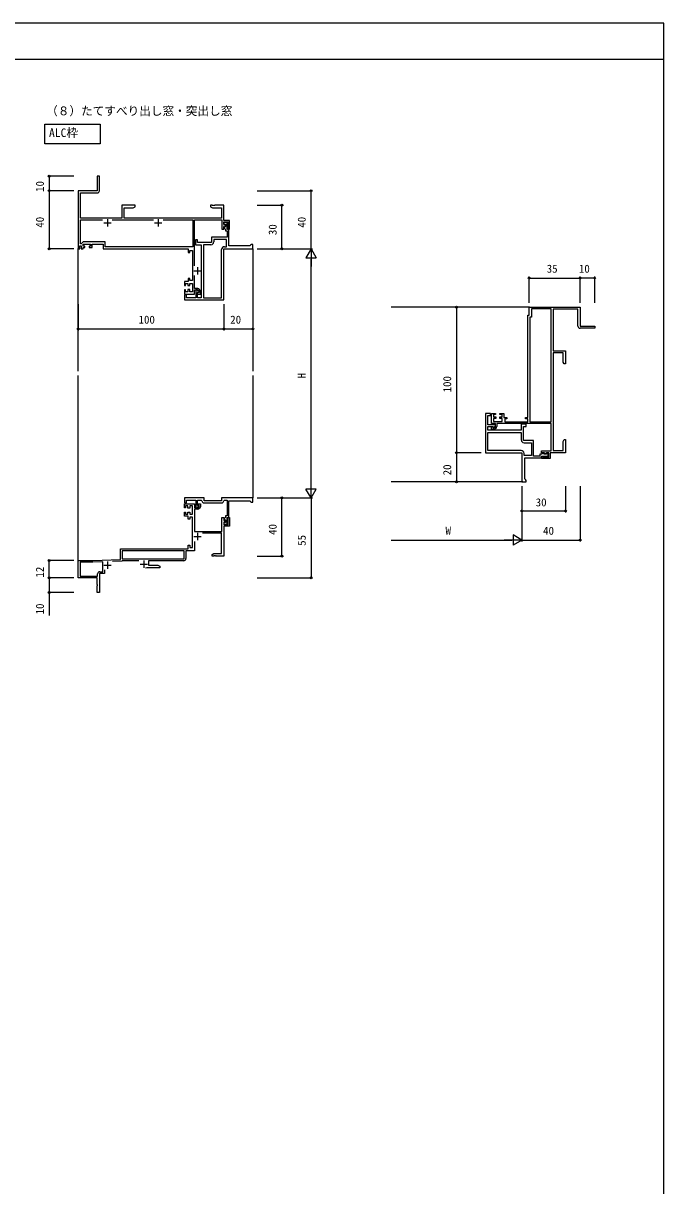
# Model space of a CAD drawing. Units: millimetres, scale not verified. Extents: x -437 to 438, y -681 to 679.
# Drawn here: x -2 to 438, y -155 to 644 of the extents above; entities that cross this region are included whole.
import ezdxf
from ezdxf.enums import TextEntityAlignment as Align

# ---------------------------------------------------------------- set-up
doc = ezdxf.new("R2010")
doc.units = ezdxf.units.MM
doc.header["$LTSCALE"] = 4
for name, color, linetype in [('0-1_USER1', 3, 'Continuous'), ('0-2_YKK_11', 7, 'Continuous'), ('0-3_YKK_12', 2, 'Continuous'), ('0-4_YKK_D', 6, 'Continuous'), ('0-5_YKK_ZWAK', 7, 'Continuous')]:
    doc.layers.add(name, color=color, linetype=linetype)
doc.styles.add('ＭＳ ゴシック', font='')
doc.styles.get('ＭＳ ゴシック').set_extended_font_data('MS Gothic')

msp = doc.modelspace()

# ---------------------------------------------------------------- linework, layer by layer
at = {"layer": '0-1_USER1'}
msp.add_lwpolyline([(12.7, 574.577), (50.7, 574.577), (50.7, 561.22), (12.7, 561.22)], close=True, dxfattribs=at)
at = {"layer": '0-2_YKK_11'}
for p, q in [((37.2, 527.5), (48.7, 527.5)), ((53.2, 507), (58.2, 507)), ((55.7, 509.5), (55.7, 504.5)), ((59.082, 509), (87.318, 509)), ((88.2, 507), (93.2, 507)), ((90.7, 509.5), (90.7, 504.5)), ((126.9, 491.8), (121.7, 491.8)), ((115.2, 474), (120.2, 474)), ((117.7, 476.5), (117.7, 471.5)), ((122.2, 314.5), (134.2, 314.5)), ((115.2, 291.4), (120.2, 291.4)), ((117.7, 293.9), (117.7, 288.9)), ((53.2, 271.8), (58.2, 271.8)), ((55.7, 274.3), (55.7, 269.3)), ((78.2, 272.5), (83.2, 272.5)), ((80.7, 275), (80.7, 270))]:
    msp.add_line(p, q, dxfattribs=at)
for points in [[(50.2, 529), (50.2, 539), (48.7, 539), (48.7, 529), (35.7, 529), (35.7, 489), (36.7, 489), (36.7, 491), (37.7, 491), (37.7, 489), (39, 489), (39, 490), (40.1, 490), (40.1, 490.8), (39, 490.8), (39, 492.3), (44.2, 492.3), (44.2, 490.8), (43.1, 490.8), (43.1, 490), (45.2, 490), (45.2, 492.3), (52.7, 492.3), (52.7, 489), (111.3, 489), (111.3, 486.5), (112.3, 486.5), (112.3, 488), (114.3, 488), (114.3, 467.2), (112.3, 467.2), (112.3, 468.7), (111.3, 468.7), (111.3, 466.5), (108.7, 466.5), (108.7, 463.8), (109.5, 463.8), (109.5, 465.3), (111.1, 465.3), (111.1, 463.8)], [(115.7, 477.382), (115.7, 509), (134.5, 509), (134.5, 502.5), (135.7, 502.5), (135.7, 504.18), (136.26, 505.15), (136, 505.6), (135.7, 505.9), (135.7, 507.5), (138.7, 507.5), (138.7, 503.262), (138.16, 502.95), (138.28, 502.5), (139.7, 502.5), (139.7, 508.5), (135.7, 508.5), (135.7, 519), (129.658, 519), (129.475, 518.88), (128.925, 518.88), (128.742, 519), (128.658, 519), (128.475, 518.88), (127.925, 518.88), (127.742, 519), (126.7, 519), (126.7, 518), (127.912, 517.3), (134.2, 517.3), (134.2, 510.2), (67.2, 510.2), (67.2, 517.3), (73.488, 517.3), (74.7, 518), (74.7, 519), (65.7, 519), (65.7, 510.2), (37.2, 510.2), (37.2, 527.5)], [(94.082, 509), (114.5, 509), (114.5, 490.5), (54.2, 490.5), (54.2, 493.8), (39, 493.8), (38, 492.8), (37.7, 492.5), (37.2, 492.5), (37.2, 509), (52.318, 509)], [(120.2, 491.8), (120.2, 455.5), (117.7, 455.5), (117.7, 459.004), (117.95, 459.3), (118.16, 459.746), (117.551, 460.8), (116.5, 460.8), (116.5, 455.5), (110.2, 455.5), (110.2, 457.5), (108.7, 457.5), (108.7, 454), (135.7, 454), (135.7, 489), (155.7, 489), (155.7, 492), (154.7, 492), (154.2, 491.5), (153.7, 491), (139.2, 491), (139.2, 502.5), (138, 502.5), (138, 507.1), (135.7, 507.1), (135.7, 505.9), (136.8, 505.9), (136.8, 504.3), (136.5, 504), (136, 503.5), (136, 503.3), (136.5, 502.8), (136.8, 502.5), (136.8, 501.3), (138, 501.3), (138, 497), (127.4, 497), (127.4, 493.3), (117.7, 493.3), (117.7, 495.3)], [(117.7, 495.3), (116.2, 495.3), (116.2, 491.8), (120.2, 491.8)], [(136.2, 490.5), (137.7, 490.5), (137.7, 495.5), (128.9, 495.5), (128.9, 493.8)], [(121.7, 491.8), (121.7, 455.5), (134.2, 455.5), (134.2, 488.5)], [(111.1, 463.8), (112.3, 463.8), (112.3, 465.3), (114.3, 465.3), (114.3, 459.5), (112.3, 459.5), (112.3, 461), (111.1, 461), (111.1, 459.5), (109.5, 459.5), (109.5, 460.8), (108.7, 460.8), (108.7, 458), (115.7, 458), (115.7, 460.8), (118.083, 460.8), (118.7, 459.732), (118.7, 459), (117.7, 459), (117.7, 458), (119.7, 458), (119.7, 460), (119.094, 461.05)], [(117.795, 461.8), (115.7, 461.8), (115.7, 470.618)], [(344.7, 373.2), (344.7, 443.5), (345.7, 443.5), (345.7, 449), (380.7, 449), (380.7, 436), (390.7, 436), (390.7, 434.5), (380.7, 434.5)], [(379.2, 436), (379.2, 447.5), (362.2, 447.5), (362.2, 419), (370.7, 419), (370.7, 410), (369.7, 410), (369, 411.212), (369, 417.5), (362.2, 417.5), (362.2, 350.5), (369, 350.5), (369, 356.788), (369.7, 358), (370.7, 358), (370.7, 356.958), (370.58, 356.775), (370.58, 356.225), (370.7, 356.042), (370.7, 355.958), (370.58, 355.775), (370.58, 355.225), (370.7, 355.042), (370.7, 349), (360.2, 349), (360.2, 345), (354.2, 345), (354.2, 346.43), (354.645, 346.549), (354.962, 346), (359.2, 346), (359.2, 349), (357.6, 349), (357.3, 348.7), (356.85, 348.44), (355.88, 349), (354.2, 349), (354.2, 350.2), (360.7, 350.2), (360.7, 369)], [(315.7, 376), (315.7, 349), (340.7, 349), (340.7, 329), (343.7, 329), (343.7, 330), (343.2, 330.5), (342.7, 331), (342.7, 345.5), (354.2, 345.5), (354.2, 346.7), (358.8, 346.7), (358.8, 349), (357.6, 349), (357.6, 347.9), (356, 347.9), (355.7, 348.2), (355.2, 348.7), (355, 348.7), (354.5, 348.2), (354.2, 347.9), (353, 347.9), (353, 346.7), (348.7, 346.7), (348.7, 357.3), (341.7, 357.3), (341.7, 367), (343.7, 367), (343.7, 368.5), (340.2, 368.5), (340.2, 364.5), (317.2, 364.5), (317.2, 367), (320.704, 367), (321, 366.75), (321.446, 366.54), (322.5, 367.149), (322.5, 368.2), (317.2, 368.2), (317.2, 374.5)], [(317.2, 374.5), (319.2, 374.5), (319.2, 376), (315.7, 376)], [(322.75, 365.606), (321.7, 365), (319.7, 365), (319.7, 367), (320.7, 367), (320.7, 366), (321.432, 366), (322.5, 366.617), (322.5, 369), (319.7, 369), (319.7, 376), (322.5, 376), (322.5, 375.2), (321.2, 375.2), (321.2, 373.6), (322.7, 373.6), (322.7, 372.4), (321.2, 372.4), (321.2, 370.4), (327, 370.4), (327, 372.4), (325.5, 372.4), (325.5, 373.6), (327, 373.6), (327, 375.2), (325.5, 375.2), (325.5, 376), (328.2, 376), (328.2, 373.2), (330.4, 373.2), (330.4, 372.2), (328.9, 372.2), (328.9, 370.2), (344.7, 370.2), (344.7, 372.2), (343.2, 372.2), (343.2, 373.2), (344.7, 373.2)], [(360.7, 369), (323.5, 369), (323.5, 366.905)], [(340.2, 350.5), (317.2, 350.5), (317.2, 363), (340.2, 363), (340.2, 357.8)], [(342.2, 355.8), (347.2, 355.8), (347.2, 347), (342.2, 347), (342.2, 348.5)], [(53.7, 268.527), (53.7, 266), (50.2, 266), (50.2, 253), (48.7, 253), (48.7, 257.542), (48.82, 257.725), (48.82, 258.275), (48.7, 258.458), (48.7, 263), (35.7, 263), (35.7, 275), (45.7, 275), (64.7, 275.663), (64.7, 283), (111.3, 283), (111.3, 285.5), (112.3, 285.5), (112.3, 284), (114.3, 284), (114.3, 304.8), (112.3, 304.8), (112.3, 303.3), (111.3, 303.3), (111.3, 305.5), (108.7, 305.5), (108.7, 308.2), (109.5, 308.2), (109.5, 306.7), (111.1, 306.7), (111.1, 308.2), (112.3, 308.2), (112.3, 306.7), (114.3, 306.7), (114.3, 312.5), (112.3, 312.5), (112.3, 311), (111.1, 311), (111.1, 312.5), (109.5, 312.5)], [(155.7, 318), (134.2, 318), (134.2, 316), (122.2, 316), (122.2, 318), (108.7, 318), (108.7, 314.5), (110.2, 314.5), (110.2, 316.5), (116.5, 316.5), (116.5, 311.2), (117.551, 311.2), (118.16, 312.254), (117.95, 312.7), (117.7, 312.996), (117.7, 316.5), (120.2, 316.5), (120.7, 316)], [(109.5, 312.5), (109.5, 311.2), (108.7, 311.2), (108.7, 314), (115.7, 314), (115.7, 311.2), (118.083, 311.2), (118.7, 312.268), (118.7, 313), (117.7, 313), (117.7, 314), (119.7, 314), (119.7, 312), (119.094, 310.95)], [(135.7, 316), (136.2, 316.5), (138, 316.5), (138, 305.7), (136.8, 305.7), (136.8, 304.5), (136.5, 304.2), (136, 303.7), (136, 303.5), (136.5, 303), (136.8, 302.7), (136.8, 301.1), (135.7, 301.1), (135.7, 299.9), (138, 299.9), (138, 304.5), (139.2, 304.5), (139.2, 316), (153.7, 316), (154.2, 315.5), (154.7, 315), (155.7, 315), (155.7, 318)], [(117.795, 310.2), (115.7, 310.2), (115.7, 294.9), (134.5, 294.9), (134.5, 304.5), (135.7, 304.5), (135.7, 302.82), (136.26, 301.85), (136, 301.4), (135.7, 301.1), (135.7, 299.5), (138.7, 299.5), (138.7, 303.738), (138.16, 304.05), (138.28, 304.5), (139.7, 304.5), (139.7, 298.5), (135.7, 298.5), (135.7, 278), (130.658, 278), (130.475, 278.12), (129.925, 278.12), (129.742, 278), (129.658, 278), (129.475, 278.12), (128.925, 278.12), (128.742, 278), (127.7, 278), (127.7, 279), (128.912, 279.7), (134.2, 279.7), (134.2, 293.7), (121.147, 293.7)], [(115.7, 288.127), (115.7, 281.5), (109.7, 281.5), (109.7, 276.3)], [(50.5, 267.2), (52.5, 267.2), (52.5, 274.037), (45.721, 273.8), (36.9, 273.8), (36.9, 264.2)], [(77.253, 274.8), (66.123, 274.8), (65.861, 274.647), (65.61, 274.495), (59.196, 274.271)], [(108.2, 274.8), (83.9, 274.8), (83.9, 271.7), (90.488, 271.7), (91.7, 271), (91.7, 270), (83.798, 270)], [(36.9, 264.2), (49, 264.2), (49, 265.7)]]:
    msp.add_lwpolyline(points, dxfattribs=at)
for points in [[(360.7, 370.2), (360.7, 447.8), (347.2, 447.8), (347.2, 442), (346.2, 442), (346.2, 370.2)], [(108.5, 281.5), (65.9, 281.5), (65.9, 276), (108.5, 276)]]:
    msp.add_lwpolyline(points, close=True, dxfattribs=at)
for centre, radius, start, end in [((48.7, 529), 1.5, 270.00001, 359.99999), ((126.9, 493.8), 2, 270.00001, 359.99999), ((136.2, 488.5), 2, 90.00001, 179.99999), ((117.795, 460.3), 1.5, 29.99999, 90.00001), ((380.7, 436), 1.5, 180.00001, 269.99999), ((322, 366.905), 1.5, 299.99999, 0.00001), ((342.2, 357.8), 2, 180, 270), ((340.2, 348.5), 2, 359.99998, 90.00002), ((122.2, 316), 1.5, 180.00002, 270), ((134.2, 316), 1.5, 270, 0), ((117.795, 311.7), 1.5, 269.99999, 330.00001), ((108.2, 276.3), 1.5, 270.00001, 359.99999), ((50.5, 265.7), 1.5, 90.00001, 179.99999), ((83.798, 264.8), 5.2, 90.00002, 111.91926)]:
    msp.add_arc(centre, radius, start, end, dxfattribs=at)
at = {"layer": '0-3_YKK_12'}
for p, q in [((35.7, 405), (35.7, 489.3)), ((155.7, 489), (155.7, 405)), ((346, 449), (250.7, 449)), ((35.7, 274.729), (35.7, 402)), ((155.7, 402), (155.7, 318)), ((341.2, 329), (250.7, 329))]:
    msp.add_line(p, q, dxfattribs=at)
at = {"layer": '0-4_YKK_D'}
for p, q in [((32.7, 539), (14.7, 539)), ((15.7, 539), (15.7, 529)), ((32.7, 529), (14.7, 529)), ((32.7, 529), (14.7, 529)), ((15.7, 529), (15.7, 489)), ((158.7, 529), (196.7, 529)), ((195.7, 489), (195.7, 529)), ((158.7, 519), (176.7, 519)), ((175.7, 489), (175.7, 519)), ((32.7, 489), (14.7, 489)), ((158.7, 489), (196.7, 489)), ((158.7, 489), (196.7, 489)), ((158.7, 489), (176.7, 489)), ((195.7, 489), (192.2, 482.938)), ((195.7, 489), (199.2, 482.938)), ((195.7, 489), (195.7, 476.876)), ((192.2, 482.938), (199.2, 482.938)), ((195.7, 325), (195.7, 482)), ((345.7, 452), (345.7, 470)), ((345.7, 469), (380.7, 469)), ((380.7, 452), (380.7, 470)), ((380.7, 452), (380.7, 470)), ((390.7, 469), (380.7, 469)), ((390.7, 452), (390.7, 470)), ((35.7, 451), (35.7, 433)), ((135.7, 451), (135.7, 433)), ((135.7, 451), (135.7, 433)), ((155.7, 451), (155.7, 433)), ((312.7, 449), (294.7, 449)), ((295.7, 449), (295.7, 349)), ((35.7, 434), (135.7, 434)), ((135.7, 434), (155.7, 434)), ((312.7, 349), (294.7, 349)), ((312.7, 349), (294.7, 349)), ((295.7, 349), (295.7, 329)), ((195.7, 318), (195.7, 330.124)), ((312.7, 329), (294.7, 329)), ((195.7, 318), (192.2, 324.062)), ((199.2, 324.062), (192.2, 324.062)), ((195.7, 318), (199.2, 324.062)), ((340.7, 326), (340.7, 288)), ((340.7, 326), (340.7, 288)), ((340.7, 326), (340.7, 308)), ((370.7, 326), (370.7, 308)), ((380.7, 326), (380.7, 288)), ((158.7, 318), (196.7, 318)), ((158.7, 318), (196.7, 318)), ((158.7, 318), (176.7, 318)), ((175.7, 278), (175.7, 318)), ((195.7, 318), (195.7, 263)), ((340.7, 309), (370.7, 309)), ((250.7, 289), (333.7, 289)), ((340.7, 289), (328.576, 289)), ((340.7, 289), (334.638, 292.5)), ((334.638, 292.5), (334.638, 285.5)), ((340.7, 289), (334.638, 285.5)), ((340.7, 289), (380.7, 289)), ((32.7, 275), (14.7, 275)), ((15.7, 263), (15.7, 275)), ((158.7, 278), (176.7, 278)), ((32.7, 263), (14.7, 263)), ((32.7, 263), (14.7, 263)), ((158.7, 263), (196.7, 263)), ((32.7, 253), (14.7, 253))]:
    msp.add_line(p, q, dxfattribs=at)
msp.add_lwpolyline([(15.7, 263), (15.7, 253), (15.7, 237.075)], dxfattribs=at)
for centre in [(15.7, 539), (15.7, 529), (15.7, 529), (195.7, 529), (175.7, 519), (15.7, 489), (175.7, 489), (345.7, 469), (380.7, 469), (380.7, 469), (390.7, 469), (295.7, 449), (35.7, 434), (135.7, 434), (135.7, 434), (155.7, 434), (295.7, 349), (295.7, 349), (295.7, 329), (175.7, 318), (340.7, 309), (370.7, 309), (380.7, 289), (15.7, 275), (175.7, 278), (15.7, 263), (15.7, 263), (195.7, 263), (15.7, 253)]:
    msp.add_circle(centre, 0.637, dxfattribs=at)
at = {"layer": '0-5_YKK_ZWAK'}
for p, q in [((438.2, 644), (-436.8, 644)), ((438.2, 619), (-436.8, 619))]:
    msp.add_line(p, q, dxfattribs=at)
msp.add_lwpolyline([(-436.8, -681), (438.2, -681), (438.2, 644)], dxfattribs=at)

# ---------------------------------------------------------------- texts
at = {"layer": '0-1_USER1', "style": 'ＭＳ ゴシック'}
for s, p in [('（８）たてすべり出し窓・突出し窓', (13.609, 579.045)), ('ALC枠\u3000', (15.564, 564.091))]:
    msp.add_text(s, height=5.865, dxfattribs=at).set_placement(p, align=Align.BOTTOM_LEFT)
at = {"layer": '0-4_YKK_D', "style": 'ＭＳ ゴシック'}
for s, p in [('10', (13.7, 528.162)), ('40', (13.7, 503.545)), ('30', (173.7, 498.46)), ('40', (193.7, 503.545)), ('H', (193.7, 400.006)), ('100', (293.7, 390.435)), ('20', (293.7, 333.46)), ('40', (173.7, 292.545)), ('55', (193.7, 285.045)), ('12', (13.7, 263.247)), ('10', (13.7, 237.924))]:
    msp.add_text(s, height=5.499, rotation=90, dxfattribs=at).set_placement(p, align=Align.BOTTOM_LEFT)
for s, p in [('35', (357.745, 471)), ('10', (379.862, 471)), ('100', (77.135, 436)), ('20', (140.16, 436)), ('30', (350.16, 310.5)), ('W', (288.152, 291)), ('40', (355.245, 291))]:
    msp.add_text(s, height=5.499, dxfattribs=at).set_placement(p, align=Align.BOTTOM_LEFT)

doc.saveas('drawing.dxf')
